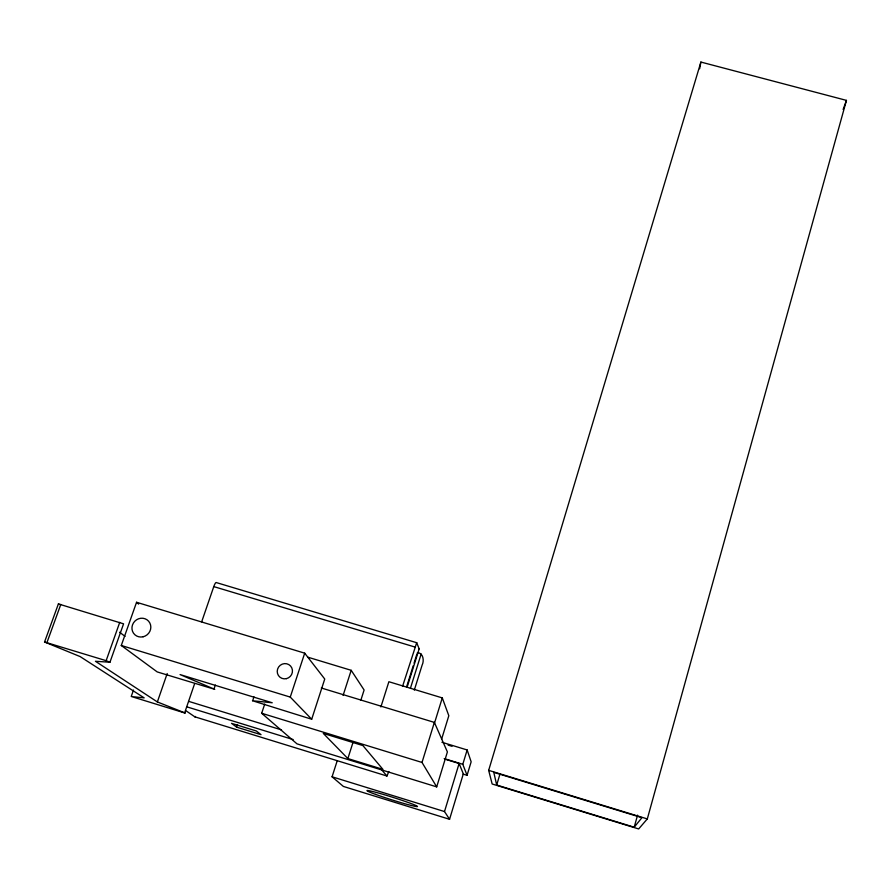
<?xml version="1.0" encoding="UTF-8"?>
<svg xmlns="http://www.w3.org/2000/svg" width="891" height="891" viewBox="0 0 891 891"><rect width="100%" height="100%" fill="white"/><g stroke="black" fill="none" stroke-linecap="round" stroke-linejoin="round"><path stroke-width="1.34" d="M699.635 68.763L700.894 62.058L846.45 100.382L647.312 818.918L638.669 828.942L492.155 784.002L488.669 770.359L700.894 62.058M634.203 827.204L641.932 817.704L493.781 772.363L496.699 785.027L634.203 827.204L637.566 815.142M496.699 785.027L499.873 774.368M463.086 774.09L467.062 775.315L462.797 764.3L467.151 749.966L441.925 742.259M337.154 760.947L332.076 776.796L343.369 786.43L449.565 819.297L463.32 773.867L459.11 763.498L444.642 759.065M467.062 775.315L471.15 761.805L467.151 749.966M449.565 819.297L444.509 811.556L459.11 763.498M441.635 739.096L448.819 715.718L442.281 697.898L388.877 681.726L380.891 706.942M264.727 704.057L261.676 713.268L297.004 743.862L436.701 786.876L447.393 751.915L434.374 722.401L321.317 687.997M436.701 786.876L422.011 762.451L434.374 722.401M434.385 723.47L442.281 697.898M414.304 690.124L422.1 665.176C424.361 660.754 423.336 652.88 417.367 652.591M402.532 686.426L416.698 642.712L419.16 648.826L407.187 686.983M406.608 686.861L413.224 665.766M414.059 663.138L416.943 653.916M410.428 688.264L421.153 654.027M360.822 700.304L364.107 689.99L351.188 670.31L307.573 657.101M347.858 758.564L323.299 733.416L362.893 745.567L382.896 769.345L347.858 758.564L353.215 741.746M343.102 695.437L351.188 670.31M311.694 719.237L324.747 679.031L304.7 653.17L136.557 602.283L121.287 645.485L157.217 671.925L214.764 689.344L180.071 674.576L272.234 702.776L252.465 700.738L311.694 719.237L290.266 697.085L121.287 645.485M388.855 771.528L386.939 776.016L194.806 716.81L185.963 710.751M290.266 697.085L304.7 653.17M236.638 727.156L231.537 723.347L256.341 730.988L261.03 734.663L236.638 727.156L237.518 724.539M252.676 700.738L253.968 696.862M214.018 688.899L215.321 685.034M184.66 712.811L157.362 701.941L95.437 661.278L109.949 662.236L123.571 623.834L58.394 603.92L44.55 641.999L80.123 656.578L144.164 697.876L131.445 696.55L185.283 713.134L184.66 712.811L194.65 683.575M201.689 621.784L213.784 586.601A5.301 1.103 -72.5 0 1 216.346 582.58L416.832 642.756M157.362 701.941L167.196 673.529M131.278 696.361L133.494 690.046M44.55 641.999L106.14 660.677L119.75 622.33M46.956 642.534L60.811 604.41M843.12 109.437L846.45 100.382M419.16 648.826L418.536 648.882M109.949 662.236L106.14 660.677M213.784 586.601L414.916 647.022M448.106 745.11L452.049 746.313M488.669 770.359L647.312 818.918M444.186 758.597L462.797 764.3M261.676 713.268L422.011 762.451M188.937 701.44L281.523 729.896M186.865 706.853L293.15 739.563M332.076 776.796L444.509 811.556M59.307 604.454L58.394 603.92M119.617 632.231L125.052 636.386M136.557 602.283L138.64 604.098M381.682 769.846L386.939 776.016M195.452 716.453A5.134 1.002 -71.9 0 1 194.806 716.81M143.095 636.775A9.656 9.177 -43.1 0 0 148.574 621.161A9.656 9.177 -43.1 0 0 132.492 624.925A9.656 9.177 -43.1 0 0 143.095 636.775M286.367 678.652A7.741 7.518 -46.2 0 0 290.544 665.989A7.741 7.518 -46.2 0 0 277.613 669.03A7.741 7.518 -46.2 0 0 286.367 678.652M375.634 794.404A26.452 1.348 17.5 0 0 417.077 806.611A26.452 1.348 17.5 0 0 384.322 794.727A26.452 1.348 17.5 0 0 375.634 794.404"/></g></svg>
